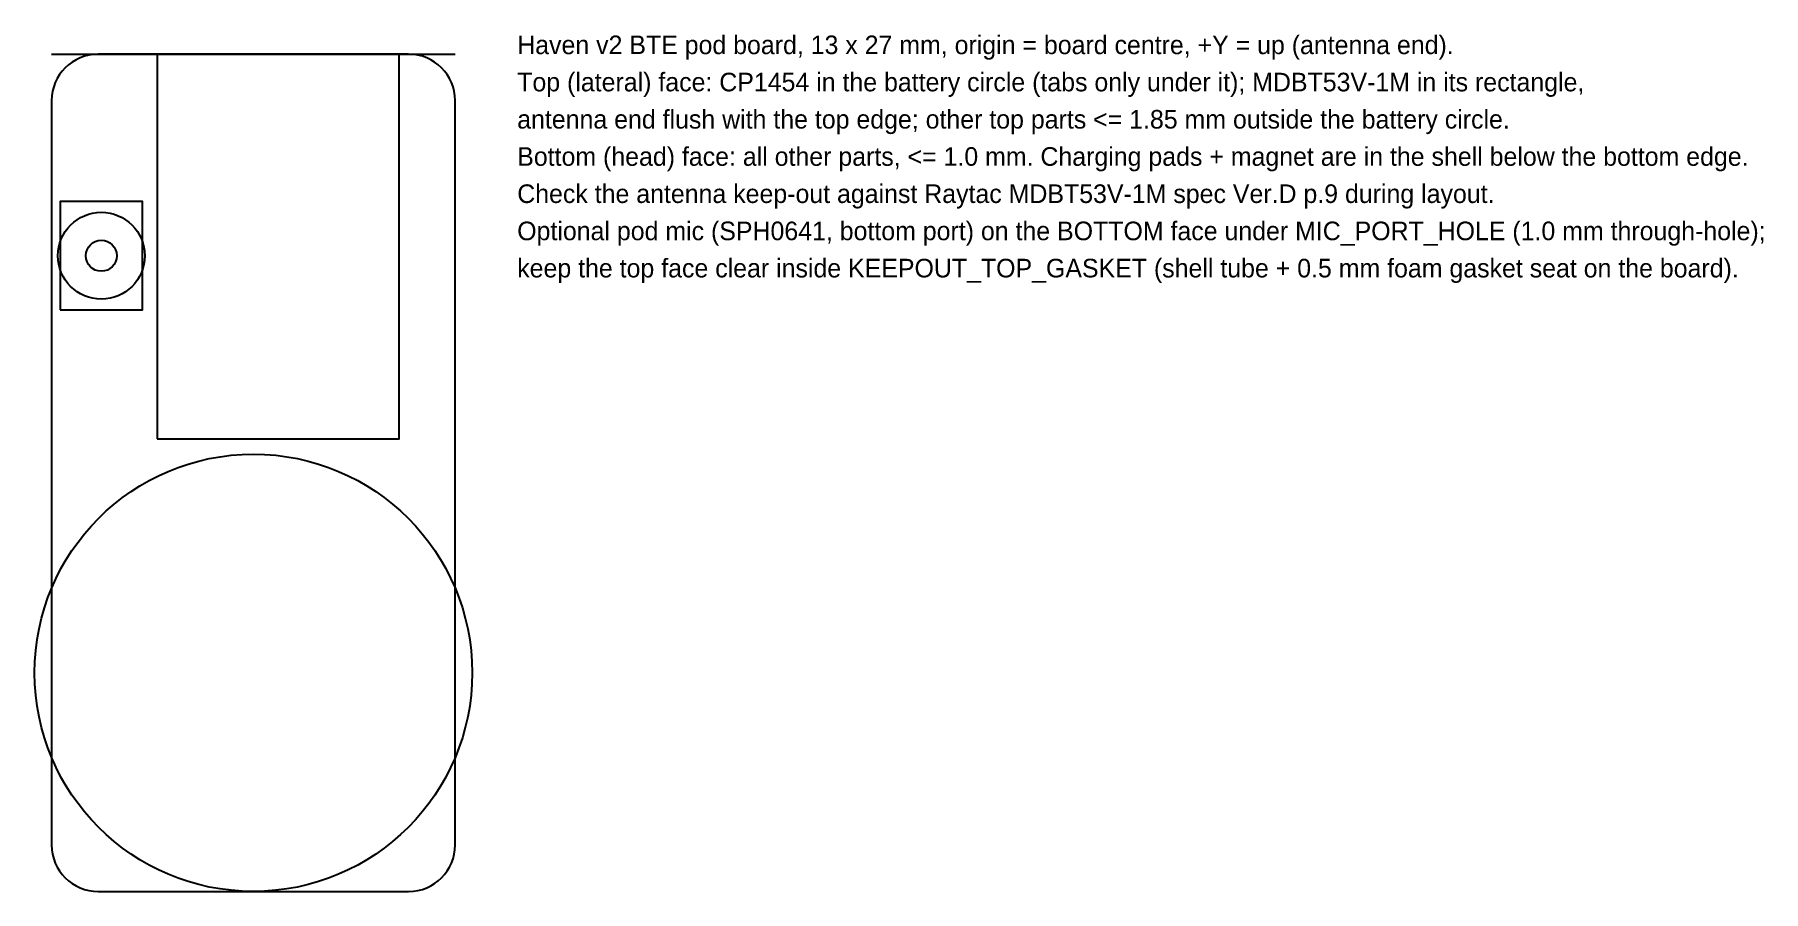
# Model space of a CAD drawing. Header units: millimetres. Extents: x -7 to 48.7, y -13.5 to 14.1.
import ezdxf

# ---------------------------------------------------------------- set-up
doc = ezdxf.new("R2010")
doc.units = ezdxf.units.MM
for name, color, linetype in [('ANTENNA_EDGE', 7, 'Continuous'), ('BOTTOM_POD_MIC', 7, 'Continuous'), ('Edge.Cuts', 7, 'Continuous'), ('KEEPOUT_TOP_BATTERY', 7, 'Continuous'), ('KEEPOUT_TOP_GASKET', 7, 'Continuous'), ('KEEPOUT_TOP_MODULE', 7, 'Continuous'), ('MIC_PORT_HOLE', 7, 'Continuous'), ('NOTES', 7, 'Continuous')]:
    doc.layers.add(name, color=color, linetype=linetype)

msp = doc.modelspace()

# ---------------------------------------------------------------- linework, layer by layer
at = {"layer": 'ANTENNA_EDGE'}
msp.add_line((-6.5, 13.5), (6.5, 13.5), dxfattribs=at)
at = {"layer": 'BOTTOM_POD_MIC'}
msp.add_lwpolyline([(-6.225, 5.25), (-3.575, 5.25), (-3.575, 8.75), (-6.225, 8.75), (-6.225, 5.25)], dxfattribs=at)
at = {"layer": 'Edge.Cuts'}
for p, q in [((5, 13.5), (-5, 13.5)), ((-6.5, 12), (-6.5, -12)), ((6.5, -12), (6.5, 12)), ((-5, -13.5), (5, -13.5))]:
    msp.add_line(p, q, dxfattribs=at)
for centre, start, end in [((-5, 12), 90, 180), ((5, 12), 0, 90), ((-5, -12), 180, 270), ((5, -12), 270, 360)]:
    msp.add_arc(centre, 1.5, start, end, dxfattribs=at)
at = {"layer": 'KEEPOUT_TOP_BATTERY'}
msp.add_circle((0, -6.45), 7.05, dxfattribs=at)
at = {"layer": 'KEEPOUT_TOP_GASKET'}
msp.add_circle((-4.9, 7), 1.4, dxfattribs=at)
at = {"layer": 'KEEPOUT_TOP_MODULE'}
msp.add_lwpolyline([(-3.1, 1.1), (4.7, 1.1), (4.7, 13.5), (-3.1, 13.5), (-3.1, 1.1)], dxfattribs=at)
at = {"layer": 'MIC_PORT_HOLE'}
msp.add_circle((-4.9, 7), 0.5, dxfattribs=at)

# ---------------------------------------------------------------- texts
at = {"layer": 'NOTES'}
for s, p in [('Haven v2 BTE pod board, 13 x 27 mm, origin = board centre, +Y = up (antenna end).', (8.5, 13.5)), ('Top (lateral) face: CP1454 in the battery circle (tabs only under it); MDBT53V-1M in its rectangle,', (8.5, 12.3)), ('antenna end flush with the top edge; other top parts <= 1.85 mm outside the battery circle.', (8.5, 11.1)), ('Bottom (head) face: all other parts, <= 1.0 mm. Charging pads + magnet are in the shell below the bottom edge.', (8.5, 9.9)), ('Check the antenna keep-out against Raytac MDBT53V-1M spec Ver.D p.9 during layout.', (8.5, 8.7)), ('Optional pod mic (SPH0641, bottom port) on the BOTTOM face under MIC_PORT_HOLE (1.0 mm through-hole);', (8.5, 7.5)), ('keep the top face clear inside KEEPOUT_TOP_GASKET (shell tube + 0.5 mm foam gasket seat on the board).', (8.5, 6.3))]:
    msp.add_text(s, height=0.6, dxfattribs=at).set_placement(p)

doc.saveas('drawing.dxf')
